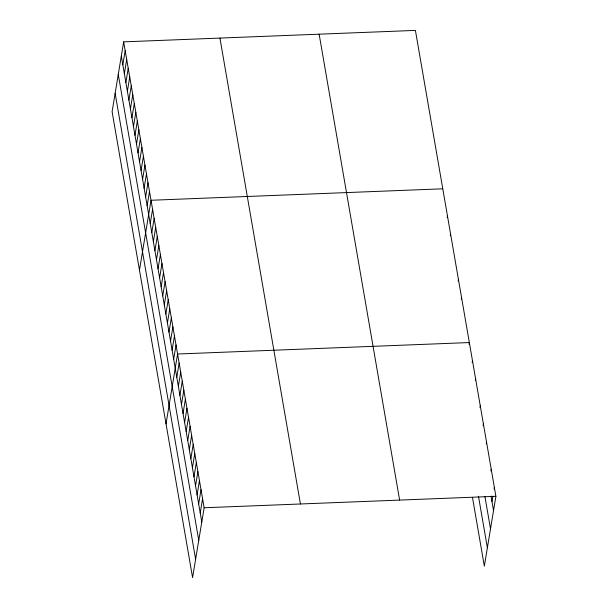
<?xml version="1.0" encoding="UTF-8"?>
<svg xmlns="http://www.w3.org/2000/svg" width="608" height="608" viewBox="0 0 608 608"><rect width="100%" height="100%" fill="white"/><g stroke="black" fill="none" stroke-linecap="round" stroke-linejoin="round"><path stroke-width="0.91" d="M123.66 41.861L112.1 111.69L192.584 577.6L204.144 507.764L123.66 41.861L415.416 30.4L495.9 496.31L484.34 566.139L472.469 497.405M122.824 64.881L125.18 50.662M124.344 73.682L126.7 59.455M125.864 82.483L128.22 68.256M127.384 91.284L129.74 77.056M128.904 100.084L131.26 85.857M130.424 108.885L132.78 94.658M131.944 117.686L134.3 103.459M133.471 126.487L135.82 112.26M134.991 135.288L137.34 121.06M136.511 144.088L138.86 129.861M138.031 152.889L140.38 138.662M139.551 161.682L141.9 147.463M141.071 170.483L143.427 156.264M142.591 179.284L144.947 165.064M144.111 188.085L146.467 173.865M145.631 196.886L147.987 182.666M147.151 205.686L149.507 191.467M139.468 270.104L151.027 200.268L442.784 188.807M150.229 223.531L152.585 209.312M151.795 232.575L154.151 218.356M153.36 241.619L155.709 227.4M154.918 250.663L157.274 236.444M156.484 259.707L158.84 245.488M158.042 268.751L160.398 254.532M159.608 277.795L161.964 263.576M161.166 286.839L163.522 272.62M162.731 295.883L165.087 281.664M164.297 304.927L166.645 290.708M165.855 313.971L168.211 299.752M167.42 323.015L169.776 308.796M168.978 332.059L171.334 317.84M170.544 341.103L172.9 326.884M172.102 350.147L174.458 335.928M173.668 359.191L176.024 344.972M166.022 423.852L177.582 354.016L469.338 342.555L469.049 344.333M176.791 377.279L179.147 363.06M178.357 386.323L180.713 372.104M179.915 395.367L182.271 381.148M181.48 404.411L183.836 390.192M183.046 413.455L185.394 399.236M184.604 422.499L186.96 408.28M186.17 431.543L188.518 417.324M187.728 440.595L190.084 426.368M189.293 449.639L191.649 435.412M190.851 458.683L193.207 444.456M192.417 467.727L194.773 453.5M193.982 476.771L196.331 462.544M195.54 485.815L197.896 471.588M197.106 494.859L199.454 480.632M198.664 503.903L201.02 489.676M200.23 512.947L202.586 498.72M447.176 217.717L447.465 215.939M450.3 235.805L450.596 234.027M458.113 281.025L458.402 279.247M461.236 299.113L461.533 297.335M472.173 362.421L472.469 360.643M475.296 380.509L475.593 378.731M479.986 407.641L480.274 405.87M483.109 425.729L483.406 423.958M486.233 443.825L486.529 442.046M490.922 470.957L491.211 469.178M491.986 501.486L492.868 496.151M494.046 489.045L494.342 487.266M204.144 507.764L495.9 496.31M491.044 496.06L493.544 510.53M484.888 496.326L490.512 528.884M478.473 496.242L487.38 547.793M319.139 34.177L399.623 500.088M219.936 38.076L300.428 503.986M121.304 56.08L201.788 521.991M118.264 74.434L198.755 540.337M115.14 93.343L195.624 559.246"/></g></svg>
